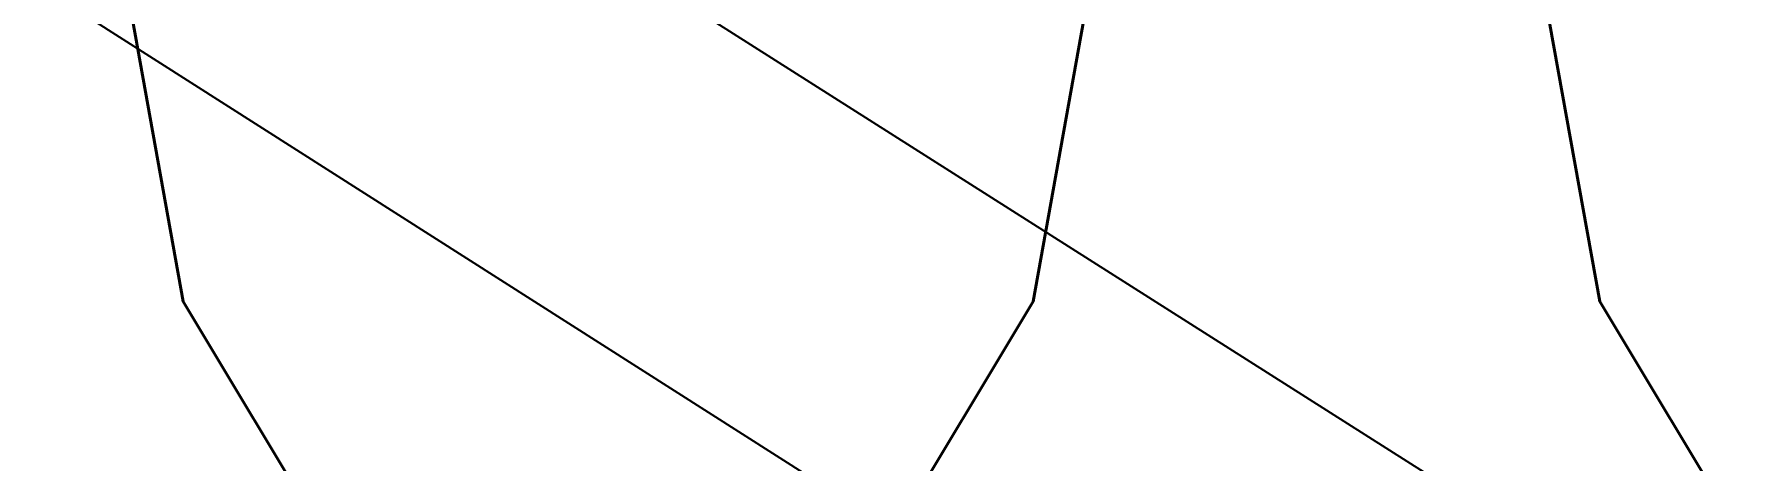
# Model space of a CAD drawing. Header units: inches. Extents: x 653559 to 669309, y 7245317 to 7256454.
# Drawn here: x 660777.76 to 660813.99, y 7250491.72 to 7250500.75 of the extents above; entities that cross this region are included whole.
import ezdxf

# ---------------------------------------------------------------- set-up
doc = ezdxf.new("R2010")
doc.units = ezdxf.units.IN
doc.header["$MEASUREMENT"] = 0
doc.layers.add('Agricola', color=3, linetype='Continuous')
doc.layers.add('Nombre Potreros', color=252, linetype='Continuous')
doc.styles.add('ROMANS', font='romans.shx', dxfattribs={"height": 150})

msp = doc.modelspace()

# ---------------------------------------------------------------- linework, layer by layer
at = {"layer": 'Agricola', "transparency": 33554613}
for points in [[(661280.335, 7250808.49), (661298.194, 7250758.88), (661301.501, 7250740.359), (661301.501, 7250718.531), (661301.501, 7250694.719), (661285.626, 7250667.599), (661267.106, 7250623.942), (661248.585, 7250606.083), (661222.126, 7250590.208), (661189.715, 7250569.041), (661152.012, 7250547.874), (661129.522, 7250531.338), (661101.079, 7250498.265), (661087.189, 7250473.13), (661066.683, 7250438.072), (661040.225, 7250410.291), (661025.011, 7250401.692), (661005.168, 7250396.4), (660977.386, 7250396.4), (660958.204, 7250398.385), (660933.068, 7250411.614), (660706.849, 7250555.151), (660387.364, 7250775.417)], [(660860.723, 7250101.928), (660860.443, 7250119.855), (660866.264, 7250127.793), (660881.08, 7250132.555), (660907.01, 7250142.08), (660959.926, 7250158.484), (660973.156, 7250163.247), (660981.093, 7250166.819), (660982.747, 7250171.78), (660980.762, 7250179.717), (660972.494, 7250184.678), (660955.958, 7250195.592), (660943.39, 7250208.16), (660934.46, 7250225.689), (660932.807, 7250245.202), (660939.421, 7250320.277), (660941.406, 7250382.455), (660940.413, 7250393.699), (660930.491, 7250404.944), (660895.103, 7250427.103), (660650.308, 7250583.015), (660387.709, 7250766.239)]]:
    msp.add_lwpolyline(points, dxfattribs=at)

# ---------------------------------------------------------------- texts
at = {"layer": 'Nombre Potreros', "linetype": 'Continuous', "transparency": 33554613, "insert": (660560.415, 7250535.327), "char_height": 35, "width": 565.44549, "attachment_point": 1, "style": 'ROMANS'}
msp.add_mtext('\\A1;87 Ha 4.000 m{\\H0.7x;\\S2^ ;}', dxfattribs=at)

doc.saveas('drawing.dxf')
